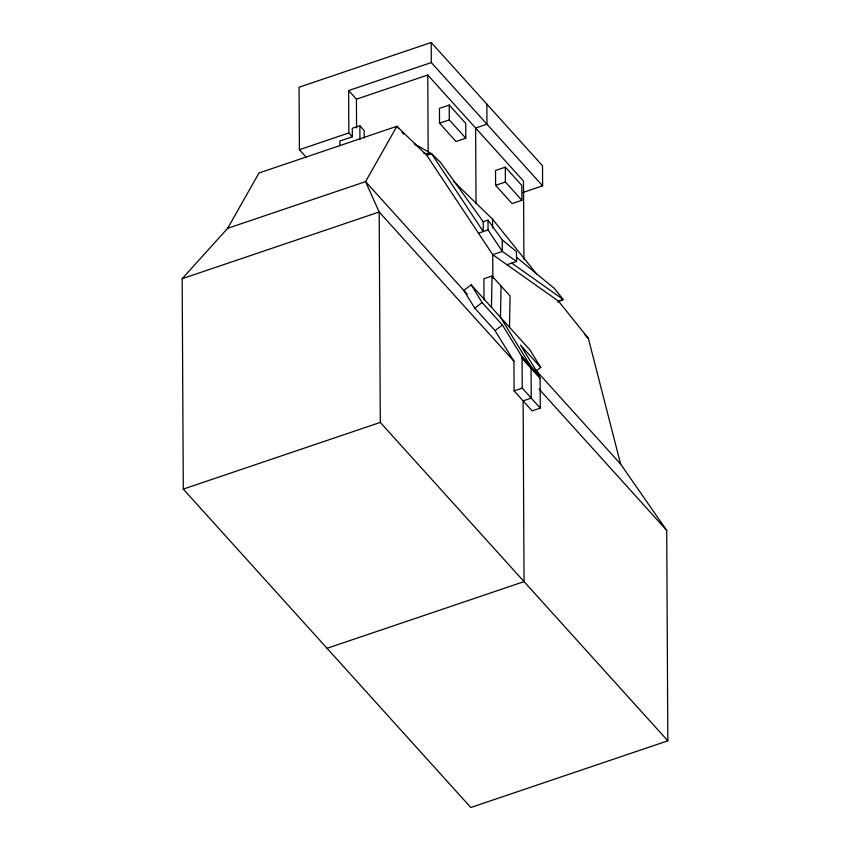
<?xml version="1.0" encoding="UTF-8"?>
<svg xmlns="http://www.w3.org/2000/svg" width="850" height="850" viewBox="0 0 850 850"><rect width="100%" height="100%" fill="white"/><g stroke="black" fill="none" stroke-linecap="round" stroke-linejoin="round"><path stroke-width="1.27" d="M491.47 307.296L492.044 276.016L483.894 278.768L484.011 299.752M501.064 286.004L500.48 317.284L530.336 365.638L531.091 368.443L531.25 398.129L523.111 400.881L524.057 581.612L327.048 648.306M509.501 327.271L510.074 295.991L492.044 276.016M227.662 228.31L258.984 172.986L396.897 126.299L426.764 155.306L492.734 254.671L558.439 301.112L588.349 338.311L620.628 464.079L666.719 530.4L667.824 740.817L470.815 807.5L183.281 489.101L182.176 278.694L227.662 228.31L365.564 181.634L396.897 126.299L398.608 128.297L396.897 126.299M540.727 367.455L529.773 349.722L471.187 284.846L463.803 290.413L474.757 308.146L495.029 330.597L513.931 361.218L514.091 390.894L532.132 410.869L540.271 408.117L540.111 378.431L539.357 375.626L520.455 345.004L540.727 367.455L535.447 371.439M474.757 308.146L482.141 302.579L471.187 284.846M495.029 330.597L502.414 325.029L482.141 302.579M557.696 302.122L563.231 299.498L554.232 288.309L516.747 257.444M522.569 192.61L542.619 185.831L542.513 165.761L431.194 42.5L299.072 87.221L299.402 149.696L306.467 157.516M339.841 145.477L339.819 141.026L352.325 136.797L348.851 132.951L348.638 90.546L431.301 62.56L542.619 185.831M348.638 90.546L356.426 99.174L427.763 75.023L523.494 181.039L523.908 259.346M364.225 138.104L364.183 130.528L359.869 125.736L352.283 128.308L352.325 136.797M299.402 149.696L348.851 132.951M449.225 105.06L439.439 108.375L439.514 123.218L456.025 141.493L465.8 138.178L465.726 123.346L449.225 105.06L449.299 119.903L465.8 138.178M439.514 123.218L449.299 119.903M426.764 155.306L431.556 153.691L440.544 162.414L483.214 221.744L483.267 231.561L431.556 153.691L414.226 143.778L419.496 147.496M505.314 167.184L495.529 170.489L495.614 185.332L512.114 203.607L521.9 200.303L521.826 185.459L505.314 167.184L505.399 182.028L521.9 200.303M182.176 278.694L379.185 212.001L513.931 361.218M495.614 185.332L505.399 182.028M483.214 221.744L488.006 220.118L502.265 239.934L516.481 251.643L516.534 261.46L506.94 264.711M478.476 233.187L488.059 229.936L488.006 220.118M558.439 301.112L563.231 299.498L511.743 263.086M183.281 489.101L380.29 422.418L667.824 740.817M514.091 390.894L522.229 388.142L540.271 408.117M423.916 153.393L431.556 153.691M516.534 261.46L502.329 251.419L488.059 229.936M453.741 181.496L492.554 219.194L537.072 274.55M585.65 335.495L588.349 338.311L584.8 334.517M467.33 294.323L365.564 181.634L379.185 212.001L380.29 422.418M535.67 369.994L620.628 464.079M502.414 325.029L521.326 355.651L539.357 375.626M521.326 355.651L522.081 358.456L540.111 378.431M539.059 389.045L666.719 530.4M402.05 132.292L403.761 134.279M522.081 358.456L522.229 388.142M502.265 239.934L502.329 251.419L492.734 254.671L492.862 278.269M492.554 219.194L492.596 228.034M486.848 104.136L486.954 124.196L475.628 128.031L476.021 203.692M431.194 42.5L431.301 62.56M427.763 75.023L428.166 152.012M359.869 125.736L359.943 139.634M356.426 99.174L356.575 127.872"/></g></svg>
